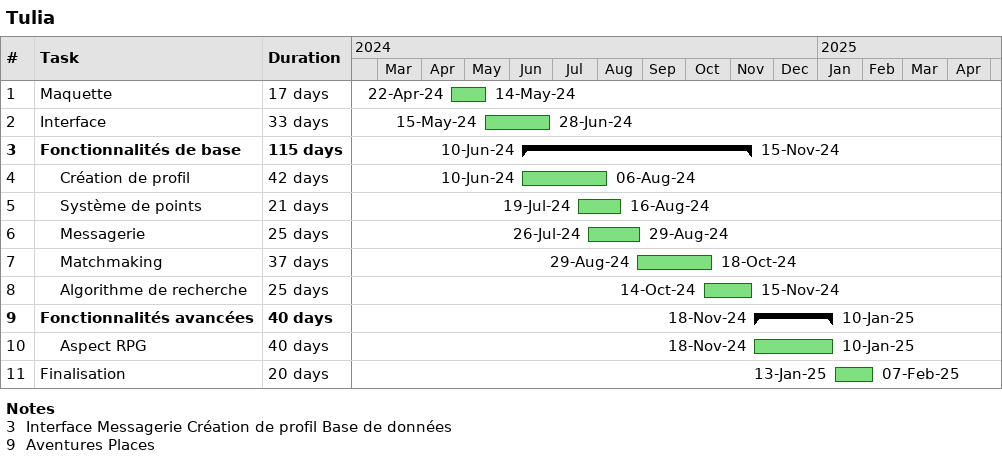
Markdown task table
Tulia

| ID | Level | Task | Duration | Start | Finish |
|---|---|---|---|---|---|
| 1 | 1 | Maquette | 17d | 2024-04-22 | 2024-05-14 |
| 2 | 1 | Interface | 33d | 2024-05-15 | 2024-06-28 |
| 3 | 1 | **Fonctionnalités de base** | 115d | 2024-06-10 | 2024-11-15 |
| 4 | 2 | Création de profil | 42d | 2024-06-10 | 2024-08-06 |
| 5 | 2 | Système de points | 21d | 2024-07-19 | 2024-08-16 |
| 6 | 2 | Messagerie | 25d | 2024-07-26 | 2024-08-29 |
| 7 | 2 | Matchmaking | 37d | 2024-08-29 | 2024-10-18 |
| 8 | 2 | Algorithme de recherche | 25d | 2024-10-14 | 2024-11-15 |
| 9 | 1 | **Fonctionnalités avancées** | 40d | 2024-11-18 | 2025-01-10 |
| 10 | 2 | Aspect RPG | 40d | 2024-11-18 | 2025-01-10 |
| 11 | 1 | Finalisation | 20d | 2025-01-13 | 2025-02-07 |

Notes
- 3: Interface Messagerie Création de profil Base de données
- 9: Aventures Places
